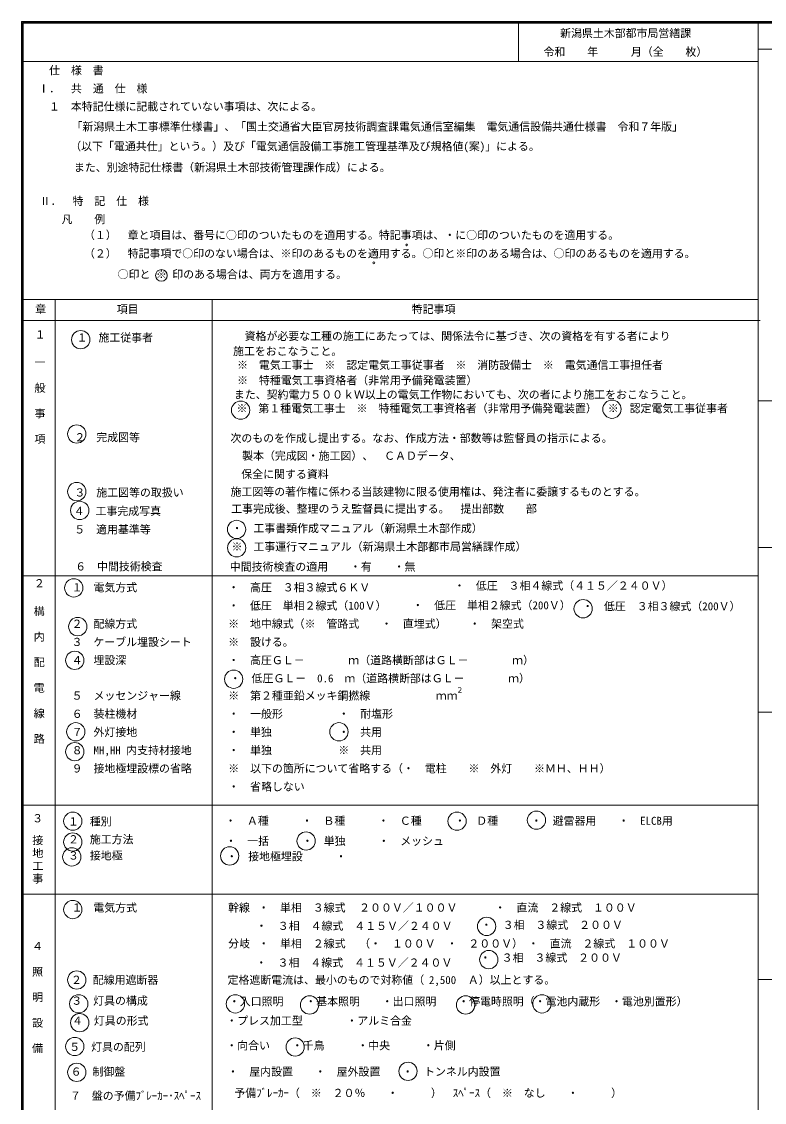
# Model space of a CAD drawing. Units: millimetres on the paper. Extents: x -606 to 402, y -274 to 280.
# Drawn here: x -398.6 to -194.6, y -17.3 to 279.6 of the extents above; entities that cross this region are included whole.
import ezdxf
from ezdxf.enums import TextEntityAlignment as Align

# ---------------------------------------------------------------- set-up
doc = ezdxf.new("R2010")
doc.units = ezdxf.units.MM
for name, color, linetype, lineweight in [('F-1_枠', 2, 'Continuous', 9), ('F-2_文字', 4, 'Continuous', 9), ('F-4', 7, 'Continuous', 9)]:
    doc.layers.add(name, color=color, linetype=linetype, lineweight=lineweight)
doc.styles.add('@ＭＳ ゴシック', font='')
doc.styles.add('ＭＳ ゴシック', font='')
doc.styles.get('@ＭＳ ゴシック').set_extended_font_data('@MS Gothic')
doc.styles.get('ＭＳ ゴシック').set_extended_font_data('MS Gothic')

msp = doc.modelspace()

# ---------------------------------------------------------------- linework, layer by layer
at = {"layer": 'F-1_枠'}
for p, q in [((402.393, 279.553), (-398.607, 279.553)), ((-398.607, -274.447), (-398.607, 279.553)), ((402.193, 279.353), (-398.407, 279.353)), ((-398.407, -274.247), (-398.407, 279.353)), ((401.993, 279.153), (-398.207, 279.153)), ((-398.207, -274.047), (-398.207, 279.153))]:
    msp.add_line(p, q, dxfattribs=at)
at = {"layer": 'F-2_文字', "color": 7}
for p, q in [((-398.407, 203.257), (-196.271, 203.257)), ((-389.383, 203.257), (-389.383, -210.362)), ((-346.292, -210.362), (-346.292, 203.257)), ((-195.763, 197.442), (-398.407, 197.442)), ((-398.407, 197.442), (-196.271, 197.442)), ((-398.407, 127.317), (-196.271, 127.317)), ((-398.207, 64.294), (-196.271, 64.294))]:
    msp.add_line(p, q, dxfattribs=at)
for centre, radius in [((-292.854, 218.202), 0.25), ((-301.882, 213.296), 0.25), ((-290.078, 201.258), 0.25), ((-382.365, 192.176), 2.514), ((-338.46, 172.814), 2.514), ((-236.467, 173.086), 2.514), ((-383.456, 166.269), 2.514), ((-383.456, 150.452), 2.514), ((-382.638, 145.27), 2.514), ((-339.569, 140.056), 2.5), ((-339.528, 135.002), 2.5), ((-384.274, 123.999), 2.514), ((-244.376, 118.272), 2.514), ((-383.184, 113.364), 2.514), ((-384.002, 104.092), 2.514), ((-340.369, 98.91), 2.514), ((-383.729, 84.457), 2.514), ((-311.462, 84.457), 2.514), ((-384.002, 79.003), 2.514), ((-384.547, 59.913), 2.514), ((-279.009, 59.913), 2.514), ((-257.193, 60.186), 2.514), ((-384.547, 54.186), 2.514), ((-320.461, 54.459), 2.514), ((-384.82, 50.096), 2.514), ((-341.459, 50.368), 2.514), ((-384.547, 35.642), 2.514), ((-270.897, 31.001), 2.514), ((-270.29, 21.884), 2.514), ((-383.456, 16.28), 2.514), ((-382.911, 9.735), 2.514), ((-339.881, 9.728), 2.514), ((-319.52, 9.424), 2.514), ((-276.671, 9.424), 2.514), ((-255.703, 9.728), 2.514), ((-382.638, 4.554), 2.514), ((-384.002, -1.991), 2.514), ((-323.471, -2.124), 2.514), ((-383.456, -9.082), 2.514), ((-292.474, -8.809), 2.514)]:
    msp.add_circle(centre, radius, dxfattribs=at)
at = {"layer": 'F-2_文字'}
msp.add_circle((-360.206, 209.833), 1.6, dxfattribs=at)
at = {"layer": 'F-4'}
for p, q in [((-262.096, 279.152), (-262.096, 268.582)), ((-196.271, 279.152), (-196.271, -154.333)), ((-196.271, 271.945), (4.084, 271.945)), ((-398.309, 268.582), (-196.271, 268.582)), ((-398.207, 197.442), (-198.813, 197.442)), ((-196.271, 175.371), (4.084, 175.371)), ((-196.271, 135.132), (4.084, 135.132)), ((-196.271, 89.848), (4.084, 89.848)), ((-398.207, 39.829), (-196.271, 39.829)), ((-196.271, 16.456), (4.084, 16.456))]:
    msp.add_line(p, q, dxfattribs=at)

# ---------------------------------------------------------------- texts
at = {"layer": 'F-2_文字', "style": 'ＭＳ ゴシック'}
for s, p in [('新潟県土木部都市局営繕課', (-250.698, 274.593)), ('令和\u3000\u3000年\u3000\u3000\u3000月（全\u3000\u3000枚）', (-255.261, 269.493)), ('\u3000\u3000仕\u3000様\u3000書', (-397.054, 264.404)), ('\u3000Ⅰ．\u3000共\u3000通\u3000仕\u3000様', (-397.054, 259.404)), ('\u3000\u3000１\u3000本特記仕様に記載されていない事項は、次による。', (-397.092, 254.464)), ('\u3000\u3000\u3000\u3000「新潟県土木工事標準仕様書」、「国土交通省大臣官房技術調査課電気通信室編集\u3000電気通信設備共通仕様書\u3000令和７年版」', (-396.924, 248.943)), ('（以下「電通共仕」という。）及び「電気通信設備工事施工管理基準及び規格値(案)」による。', (-385.255, 243.54)), ('また、別途特記仕様書（新潟県土木部技術管理課作成）による。', (-384.237, 237.745)), ('\u3000Ⅱ．\u3000特\u3000記\u3000仕\u3000様', (-396.626, 228.491)), ('\u3000\u3000\u3000凡\u3000\u3000例', (-396.626, 223.491)), ('\u3000\u3000\u3000\u3000\u3000（１）\u3000章と項目は、番号に○印のついたものを適用する。特記事項は、・に○印のついたものを適用する。', (-396.477, 219.145)), ('\u3000\u3000\u3000\u3000\u3000（２）\u3000特記事項で○印のない場合は、※印のあるものを適用する。○印と※印のある場合は、○印のあるものを適用する。', (-396.477, 214.089)), ('\u3000\u3000\u3000\u3000\u3000\u3000\u3000\u3000○印と ※ 印のある場合は、両方を適用する。', (-396.221, 208.371)), ('章', (-394.857, 198.801)), ('特記事項', (-291.472, 198.801)), ('項目', (-372.48, 198.801)), ('\u3000１\u3000施工従事者', (-386.509, 190.99)), ('\u3000資格が必要な工種の施工にあたっては、関係法令に基づき、次の資格を有する者により', (-340.36, 191.392)), ('施工をおこなうこと。', (-340.54, 187.243)), ('\u3000\u3000※\u3000電気工事士\u3000※\u3000認定電気工事従事者\u3000※\u3000消防設備士\u3000※\u3000電気通信工事担任者', (-345.422, 183.465)), ('\u3000\u3000※\u3000特種電気工事資格者（非常用予備発電装置）', (-345.422, 179.247)), ('\u3000\u3000また、契約電力５００ｋＷ以上の電気工作物においても、次の者により施工をおこなうこと。', (-346.312, 175.338)), ('\u3000\u3000※\u3000第１種電気工事士\u3000※\u3000特種電気工事資格者（非常用予備発電装置）\u3000※\u3000認定電気工事従事者', (-345.591, 171.55)), ('\u3000２\u3000完成図等', (-387.095, 163.592)), ('\u3000\u3000次のものを作成し提出する。なお、作成方法・部数等は監督員の指示による。', (-347.259, 163.361)), ('\u3000\u3000\u3000製本（完成図・施工図）、\u3000ＣＡＤデータ、', (-347.029, 158.526)), ('\u3000\u3000\u3000保全に関する資料', (-347.259, 153.46)), ('\u3000３\u3000施工図等の取扱い', (-387.095, 148.429)), ('\u3000\u3000施工図等の著作権に係わる当該建物に限る使用権は、発注者に委譲するものとする。', (-347.228, 148.64)), ('\u3000４\u3000工事完成写真', (-387.306, 143.344)), ('\u3000\u3000工事完成後、整理のうえ監督員に提出する。\u3000提出部数\u3000\u3000部', (-347.063, 143.952)), ('\u3000５\u3000適用基準等', (-387.141, 138.279)), ('\u3000\u3000・\u3000工事書類作成マニュアル（新潟県土木部作成）', (-346.94, 138.606)), ('\u3000\u3000※\u3000工事運行マニュアル（新潟県土木部都市局営繕課作成）', (-346.94, 133.561)), ('\u3000６\u3000中間技術検査', (-386.889, 128.114)), ('\u3000中間技術検査の適用\u3000\u3000・有\u3000\u3000・無', (-344.426, 128.044)), ('\u3000１\u3000電気方式', (-387.876, 122.36)), ('\u3000\u3000・\u3000高圧\u3000３相３線式６ＫＶ', (-347.872, 122.36)), ('・\u3000低圧\u3000３相４線式（４１５／２４０Ｖ）', (-279.84, 122.84)), ('\u3000\u3000・\u3000低圧\u3000単相２線式（100Ｖ）', (-347.872, 117.36)), ('・\u3000低圧\u3000単相２線式（200Ｖ）', (-291.281, 117.454)), ('・\u3000低圧\u3000３相３線式（200Ｖ）', (-244.648, 117.182)), ('\u3000２\u3000配線方式', (-387.876, 112.36)), ('\u3000\u3000※\u3000地中線式（※\u3000管路式\u3000\u3000・\u3000直埋式）', (-347.872, 112.36)), ('・\u3000架空式', (-275.649, 112.36)), ('\u3000３\u3000ケーブル埋設シート', (-387.876, 107.36)), ('\u3000\u3000※\u3000設ける。', (-347.872, 107.36)), ('\u3000４\u3000埋設深', (-387.876, 102.36)), ('\u3000\u3000・\u3000高圧ＧＬ－\u3000\u3000\u3000\u3000ｍ（道路横断部はＧＬ－\u3000\u3000\u3000\u3000ｍ）', (-347.872, 102.36)), ('\u3000\u3000・\u3000低圧ＧＬ－\u30000.6  ｍ（道路横断部はＧＬ－   \u3000   ｍ）', (-347.438, 97.382)), ('\u3000５\u3000メッセンジャー線', (-387.855, 92.624)), ('\u3000\u3000※\u3000第２種亜鉛メッキ鋼撚線\u3000\u3000\u3000\u3000\u3000\u3000ｍｍ', (-347.85, 92.624)), ('\u3000６\u3000装柱機材', (-387.855, 87.624)), ('\u3000\u3000・\u3000一般形', (-347.85, 87.624)), ('・\u3000耐塩形', (-311.621, 87.624)), ('\u3000７\u3000外灯接地', (-387.855, 82.624)), ('\u3000\u3000・\u3000単独', (-347.85, 82.624)), ('・\u3000共用', (-311.621, 82.624)), ('\u3000８\u3000MH,HH 内支持材接地', (-387.855, 77.624)), ('\u3000\u3000・\u3000単独', (-347.85, 77.624)), ('※\u3000共用', (-311.621, 77.624)), ('\u3000９\u3000接地極埋設標の省略', (-387.855, 72.624)), ('\u3000\u3000※\u3000以下の箇所について省略する（・\u3000電柱\u3000\u3000※\u3000外灯\u3000\u3000※ＭＨ、ＨＨ）', (-347.85, 72.624)), ('\u3000\u3000・\u3000省略しない', (-347.851, 67.624)), ('\u3000１\u3000種別', (-388.871, 58.061)), ('\u3000\u3000・\u3000Ａ種\u3000\u3000\u3000・\u3000Ｂ種\u3000\u3000\u3000・\u3000Ｃ種\u3000\u3000\u3000・\u3000Ｄ種\u3000\u3000\u3000・\u3000避雷器用\u3000\u3000・\u3000ELCB用', (-348.717, 58.249)), ('\u3000２\u3000施工方法', (-388.871, 53.141)), ('\u3000\u3000・\u3000一括\u3000\u3000\u3000・\u3000単独\u3000\u3000\u3000・\u3000メッシュ', (-348.612, 52.693)), ('３\u3000接地極', (-385.863, 48.692)), ('・\u3000接地極埋設\u3000\u3000\u3000・\u3000', (-342.381, 48.452)), ('\u3000１\u3000電気方式', (-387.907, 34.391)), ('\u3000\u3000幹線', (-347.903, 34.391)), ('・\u3000単相\u3000３線式', (-333.628, 34.391)), ('２００Ｖ／１００Ｖ', (-305.909, 34.391)), ('・\u3000直流\u3000２線式\u3000１００Ｖ', (-268.674, 34.391)), ('・\u3000３相\u3000３線式\u3000２００Ｖ', (-272.465, 29.643)), ('\u3000\u3000\u3000 \u3000・\u3000３相\u3000４線式\u3000４１５Ｖ／２４０Ｖ', (-347.732, 29.37)), ('\u3000\u3000分岐', (-347.888, 24.518)), ('・\u3000単相\u3000２線式', (-333.614, 24.518)), ('（・\u3000１００Ｖ\u3000・\u3000２００Ｖ）', (-305.894, 24.518)), ('・\u3000直流\u3000２線式\u3000１００Ｖ', (-259.557, 24.518)), ('・\u3000３相\u3000３線式\u3000２００Ｖ', (-272.737, 20.643)), ('\u3000\u3000\u3000 \u3000・\u3000３相\u3000４線式\u3000４１５Ｖ／２４０Ｖ', (-347.79, 19.277)), ('\u3000２\u3000配線用遮断器', (-388.038, 14.541)), ('\u3000\u3000定格遮断電流は、最小のもので対称値（\u3000\u3000\u3000\u3000Ａ）以上とする。', (-348.034, 14.541)), ('2,500', (-286.733, 14.506)), ('３\u3000灯具の構成', (-384.95, 8.814)), ('\u3000\u3000・入口照明\u3000\u3000・基本照明\u3000\u3000・出口照明\u3000\u3000・停電時照明（・電池内蔵形\u3000・電池別置形）', (-347.688, 8.625)), ('４\u3000灯具の形式', (-384.761, 3.329)), ('・プレス加工型\u3000\u3000\u3000\u3000・アルミ合金', (-342.392, 3.329)), ('５\u3000灯具の配列', (-385.517, -3.859)), ('・向合い\u3000\u3000・千鳥\u3000\u3000\u3000・中央\u3000\u3000\u3000・片側', (-342.392, -3.48)), ('６\u3000制御盤', (-385.139, -10.668)), ('\u3000\u3000・\u3000屋内設置\u3000\u3000・\u3000屋外設置\u3000\u3000・\u3000トンネル内設置', (-348.066, -10.668)), ('７\u3000盤の予備ﾌﾞﾚｰｶｰ･ｽﾍﾟｰｽ', (-385.328, -17.288)), ('\u3000\u3000予備ﾌﾞﾚｰｶｰ（\u3000※\u3000２０％\u3000\u3000・\u3000\u3000\u3000）\u3000ｽﾍﾟｰｽ（\u3000※\u3000なし\u3000\u3000・\u3000\u3000\u3000）', (-346.175, -16.532))]:
    msp.add_text(s, height=2.199, dxfattribs=at).set_placement(p, align=Align.BOTTOM_LEFT)
at = {"layer": 'F-2_文字', "color": 7, "style": 'ＭＳ ゴシック'}
for s, p in [('１', (-395.006, 191.834)), ('２', (-395.236, 123.477))]:
    msp.add_text(s, height=2.199, dxfattribs=at).set_placement(p, align=Align.BOTTOM_LEFT)
at = {"layer": 'F-2_文字', "color": 6, "style": 'ＭＳ ゴシック'}
msp.add_text('２', height=1.466, dxfattribs=at).set_placement((-279.294, 94.783), align=Align.BOTTOM_LEFT)
at = {"layer": 'F-2_文字', "color": 7, "char_height": 2.199, "attachment_point": 7, "rotation": 270, "style": '@ＭＳ ゴシック'}
for s, insert in [('\\T1.17;一\u3000般\u3000事\u3000項', (-395.006, 187.51)), ('\\T1.17;構\u3000内\u3000配\u3000電\u3000線\u3000路', (-395.236, 119.153)), ('\\T1.17;接地工事', (-395.603, 56.197)), ('\\T1.17;４\u3000照\u3000明\u3000設\u3000備', (-395.716, 27.143))]:
    msp.add_mtext(s, dxfattribs=dict(at, insert=insert))
at = {"layer": 'F-2_文字', "color": 7, "insert": (-399.222, 59.557), "char_height": 2.199, "attachment_point": 7, "style": 'ＭＳ ゴシック'}
msp.add_mtext('\\T1.17;\u3000３', dxfattribs=at)

doc.saveas('drawing.dxf')
